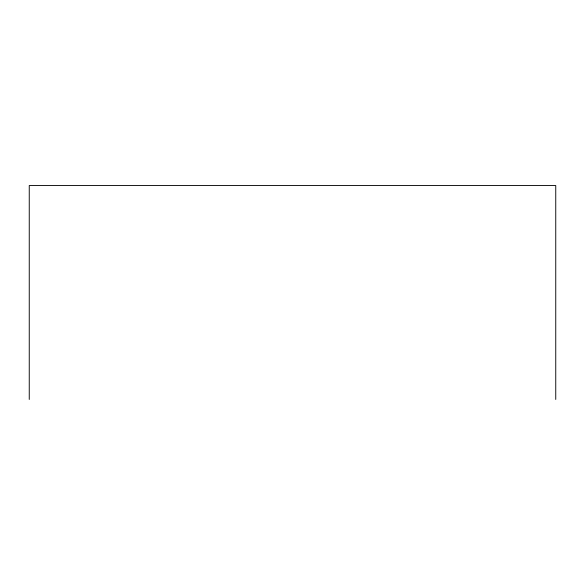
<?xml version="1.0" encoding="UTF-8"?>
<svg xmlns="http://www.w3.org/2000/svg" width="585" height="585" viewBox="0 0 585 585"><rect width="100%" height="100%" fill="white"/><g stroke="black" fill="none" stroke-linecap="round" stroke-linejoin="round"><path stroke-width="0.88" d="M555.75 399.46L555.75 185.54L29.25 185.54L29.25 399.46"/></g></svg>
